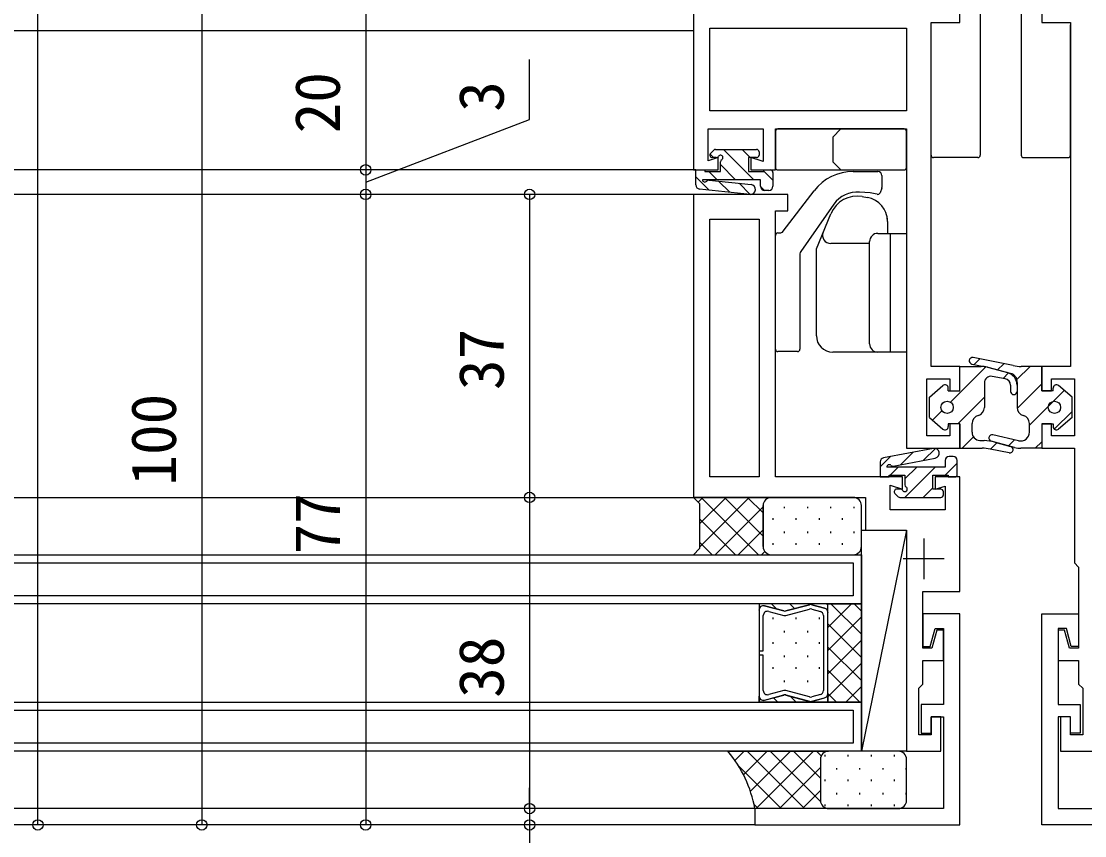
# Model space of a CAD drawing. Units: millimetres, scale not verified. Extents: x -960 to 961, y -419 to 416.
# Drawn here: x 596.1 to 725.9, y -314 to -214.5 of the extents above; entities that cross this region are included whole.
import ezdxf
from ezdxf.enums import TextEntityAlignment as Align

# ---------------------------------------------------------------- set-up
doc = ezdxf.new("R2010")
doc.units = ezdxf.units.MM
doc.header["$LTSCALE"] = 2
for name, color, linetype in [('0-2_YKK_11', 7, 'Continuous'), ('0-4_YKK_12', 2, 'Continuous'), ('0-5_YKK_13', 4, 'Continuous'), ('0-7_YKK_D', 6, 'Continuous')]:
    doc.layers.add(name, color=color, linetype=linetype)
doc.styles.add('ＭＳ ゴシック', font='')
doc.styles.get('ＭＳ ゴシック').set_extended_font_data('MS Gothic')

msp = doc.modelspace()

# ---------------------------------------------------------------- linework, layer by layer
at = {"layer": '0-2_YKK_11'}
for p, q in [((706.2, -277.7), (706.2, -282.7)), ((708.7, -280.2), (703.7, -280.2))]:
    msp.add_line(p, q, dxfattribs=at)
for points in [[(678.1, -212.7), (678.1, -232.7), (681.1, -232.7), (681.1, -231.2), (679.9, -231.59), (679.9, -227.7), (686.6, -227.7), (686.6, -231.688), (685.1, -231.2), (685.1, -232.7), (688.1, -232.7), (688.1, -227.7), (704.1, -227.7), (704.1, -266.7), (710.6, -266.7), (710.6, -263.7), (709.4, -263.7), (709.4, -265.2), (706.6, -265.2), (706.6, -258.2), (709.4, -258.2), (709.4, -259.7), (710.6, -259.7), (710.6, -256.7), (707.1, -256.7), (707.1, -214.7), (710.6, -214.7), (710.6, -212.7)], [(720.6, -212.7), (720.6, -214.7), (724.1, -214.7), (724.1, -256.7), (720.6, -256.7), (720.6, -259.7), (721.8, -259.7), (721.8, -258.2), (724.6, -258.2), (724.6, -265.2), (721.8, -265.2), (721.8, -263.7), (720.6, -263.7), (720.6, -266.7), (724.6, -266.7), (724.6, -280.7), (725.1, -281.2), (725.1, -291.1), (723.989, -291.1), (723.4, -288.9), (722.6, -288.9), (722.6, -292.6), (725.1, -292.6), (725.1, -295.5), (725.6, -296), (725.6, -301.7), (724.1, -301.7), (724.1, -299.5), (722.9, -299.5), (722.9, -303.7), (727.1, -303.7)], [(704.1, -281.75), (704.1, -303.7), (708.3, -303.7), (708.3, -299.5), (707.1, -299.5), (707.1, -301.7), (705.6, -301.7), (705.6, -296), (706.1, -295.5), (706.1, -292.6), (708.6, -292.6), (708.6, -288.9), (707.788, -288.9), (707.198, -291.1), (706.1, -291.1), (706.1, -284.2), (710.6, -284.2), (710.6, -270.2), (707.6, -270.2), (707.6, -271.7), (708.8, -271.311), (708.8, -274.2), (702.1, -274.2), (702.1, -271.213), (703.6, -271.7), (703.6, -270.2), (688.1, -270.2), (688.1, -237.7), (689.6, -237.7), (689.6, -235.7), (678.1, -235.7), (678.1, -272.7), (699.1, -272.7), (699.1, -276.7), (704.1, -276.7), (704.1, -278.65)]]:
    msp.add_lwpolyline(points, dxfattribs=at)
for points in [[(680.1, -215.4), (704.1, -215.4), (704.1, -225.5), (680.1, -225.5)], [(686.1, -238.7), (686.1, -270.2), (680.1, -270.2), (680.1, -238.7)], [(710.6, -312.7), (710.6, -286.9), (706.1, -286.9), (706.1, -290.9), (707, -290.9), (707.589, -288.7), (708.6, -288.7), (708.6, -298), (705.9, -298), (705.9, -301.5), (707.1, -301.5), (707.1, -299.5), (708.6, -299.5), (708.6, -310.7), (685.6, -310.7), (685.6, -312.7)], [(720.6, -312.7), (720.6, -286.9), (725.1, -286.9), (725.1, -290.9), (724.2, -290.9), (723.611, -288.7), (722.6, -288.7), (722.6, -298), (725.3, -298), (725.3, -301.5), (724.1, -301.5), (724.1, -299.5), (722.6, -299.5), (722.6, -310.7), (745.6, -310.7), (745.6, -312.7)]]:
    msp.add_lwpolyline(points, close=True, dxfattribs=at)
at = {"layer": '0-4_YKK_12'}
for p, q in [((678.1, -215.7), (509.6, -215.7)), ((678.4, -232.7), (509.6, -232.7)), ((678.4, -235.7), (509.6, -235.7)), ((509.6, -272.7), (678.4, -272.7)), ((509.6, -279.7), (698.6, -279.7)), ((698.6, -279.7), (698.6, -285.7)), ((509.6, -280.7), (697.6, -280.7)), ((697.6, -280.7), (697.6, -284.7)), ((697.6, -284.7), (509.6, -284.7)), ((698.6, -285.7), (509.6, -285.7)), ((694.5, -285.7), (686.101, -285.7)), ((686.101, -285.7), (686.101, -297.7)), ((686.101, -286.429), (686.101, -286.429)), ((686.101, -286.454), (686.101, -286.438)), ((686.101, -286.446), (686.101, -291.439)), ((689.115, -286.57), (686.762, -285.939)), ((686.762, -285.939), (689.115, -286.57)), ((687.287, -286.623), (689.115, -287.113)), ((687.616, -285.7), (688.257, -286.34)), ((692.265, -285.799), (689.386, -286.57)), ((689.386, -286.57), (692.265, -285.799)), ((689.386, -287.113), (692.265, -286.342)), ((689.862, -285.7), (690.447, -286.286)), ((692.107, -285.7), (692.218, -285.811)), ((692.536, -286.342), (693.586, -286.624)), ((694.111, -286.221), (692.537, -285.799)), ((692.537, -285.799), (694.111, -286.221)), ((694.352, -285.7), (694.5, -285.848)), ((694.5, -297.7), (694.5, -285.7)), ((694.5, -285.7), (698.6, -285.7)), ((694.5, -297.7), (694.5, -285.7)), ((694.543, -285.7), (694.5, -285.742)), ((694.5, -286.714), (694.5, -286.743)), ((694.5, -296.677), (694.501, -286.728)), ((697.371, -285.7), (694.501, -288.571)), ((694.882, -285.7), (698.6, -289.418)), ((697.711, -285.7), (698.6, -286.589)), ((698.6, -285.7), (698.6, -297.7)), ((686.626, -291.439), (686.626, -287.13)), ((687.808, -287.568), (687.808, -287.368)), ((690.638, -287.568), (690.638, -287.368)), ((693.468, -287.568), (693.468, -287.368)), ((693.976, -287.131), (693.975, -296.274)), ((698.6, -287.299), (694.5, -291.399)), ((689.223, -289.183), (689.223, -288.983)), ((692.053, -289.183), (692.053, -288.983)), ((694.501, -288.147), (698.6, -292.246)), ((687.808, -290.598), (687.808, -290.398)), ((690.638, -290.598), (690.638, -290.398)), ((693.468, -290.598), (693.468, -290.398)), ((698.6, -290.128), (694.5, -294.228)), ((686.1, -291.964), (686.1, -296.958)), ((686.625, -291.964), (686.1, -291.964)), ((686.101, -291.439), (686.626, -291.439)), ((686.625, -296.274), (686.625, -291.964)), ((694.5, -290.975), (698.6, -295.075)), ((689.223, -292.213), (689.223, -292.013)), ((692.053, -292.213), (692.053, -292.013)), ((698.6, -292.956), (694.5, -297.056)), ((687.808, -293.628), (687.808, -293.428)), ((690.638, -293.628), (690.638, -293.428)), ((693.468, -293.628), (693.468, -293.428)), ((694.5, -293.803), (698.397, -297.7)), ((689.223, -295.243), (689.223, -295.043)), ((692.053, -295.243), (692.053, -295.043)), ((698.6, -295.785), (696.685, -297.7)), ((686.101, -296.945), (686.101, -296.961)), ((686.761, -297.46), (689.115, -296.83)), ((686.761, -297.465), (689.115, -296.834)), ((689.115, -296.291), (687.286, -296.781)), ((687.858, -297.166), (688.391, -297.7)), ((692.265, -297.062), (689.386, -296.291)), ((689.386, -296.83), (692.265, -297.601)), ((689.386, -296.834), (692.265, -297.606)), ((689.905, -296.968), (690.636, -297.7)), ((692.265, -297.062), (692.265, -297.062)), ((692.265, -297.062), (692.265, -297.062)), ((693.586, -296.781), (692.536, -297.062)), ((692.536, -297.601), (694.111, -297.179)), ((692.536, -297.606), (694.111, -297.184)), ((694.403, -296.976), (694.5, -297.074)), ((694.5, -296.632), (695.568, -297.7)), ((694.5, -296.686), (694.5, -296.657)), ((509.6, -297.7), (698.6, -297.7)), ((686.101, -297.654), (686.146, -297.7)), ((686.101, -297.7), (694.5, -297.7)), ((692.73, -297.549), (692.881, -297.7)), ((698.6, -297.7), (694.5, -297.7)), ((698.6, -297.7), (698.6, -303.7)), ((509.6, -298.7), (697.6, -298.7)), ((697.6, -298.7), (697.6, -302.7)), ((697.6, -302.7), (509.6, -302.7)), ((698.6, -303.7), (509.6, -303.7)), ((685.9, -310.7), (509.6, -310.7)), ((685.6, -312.7), (509.6, -312.7))]:
    msp.add_line(p, q, dxfattribs=at)
for points in [[(694.5, -286.714), (694.5, -285.7), (686.101, -285.7), (686.101, -286.438)], [(694.5, -296.686), (694.5, -297.7), (686.101, -297.7), (686.101, -296.961)]]:
    msp.add_lwpolyline(points, dxfattribs=at)
for centre, start, end in [((686.626, -286.446), 74.99632, 179.99817), ((686.626, -286.446), 74.99628, 179.11056), ((686.626, -286.446), 179.11056, 180.88583), ((687.151, -287.13), 74.99632, 179.99621), ((689.251, -286.063), 254.99588, 284.9963), ((689.251, -286.063), 254.99628, 284.9963), ((692.401, -286.306), 74.99593, 104.99625), ((692.401, -286.306), 74.9963, 104.9963), ((692.401, -286.849), 74.99656, 104.99604), ((693.451, -287.131), 359.99823, 74.99617), ((693.976, -286.728), 359.99823, 74.99617), ((693.976, -286.728), 1.57977, 74.9963), ((693.976, -286.728), 358.41663, 1.57977), ((689.251, -286.606), 254.99568, 284.99693), ((686.625, -296.958), 179.99823, 285.00008), ((686.626, -296.953), 179.11056, 180.88583), ((686.626, -296.953), 180.88583, 285.00011), ((687.15, -296.274), 180.00019, 285.00008), ((689.25, -296.798), 74.99947, 105.00072), ((689.25, -297.337), 75.0001, 105.00011), ((689.25, -297.341), 75.0001, 105.00052), ((692.4, -296.555), 255.00035, 284.99984), ((692.4, -296.555), 255.00394, 255.00438), ((692.4, -296.555), 255.00438, 255.00666), ((692.4, -296.555), 255.00615, 255.00783), ((692.4, -296.555), 255.00783, 255.0147), ((692.4, -296.555), 255.01473, 255.03233), ((692.4, -296.555), 255.03233, 255.0338), ((692.4, -296.555), 255.0338, 255.03604), ((692.4, -296.555), 255.01772, 255.06685), ((692.4, -296.555), 255.04236, 255.06678), ((692.4, -296.555), 255.062, 255.08055), ((692.4, -296.555), 255.08055, 255.11667), ((692.4, -296.555), 255.11667, 255.17121), ((692.4, -296.555), 255.17121, 255.52874), ((692.4, -296.555), 255.52874, 255.96196), ((693.451, -296.274), 284.99334, 359.96185), ((693.975, -296.672), 285.0001, 358.41663), ((693.976, -296.677), 284.98992, 359.971), ((693.975, -296.672), 358.41663, 1.57977), ((692.4, -297.094), 255.0001, 285.0001), ((692.4, -297.098), 255.00015, 285.00047)]:
    msp.add_arc(centre, 0.525, start, end, dxfattribs=at)
at = {"layer": '0-5_YKK_13'}
for p, q in [((713.1, -191.7), (713.1, -230.9)), ((718.1, -191.7), (718.1, -230.9)), ((707.1, -230.9), (707.1, -215)), ((724.1, -230.9), (724.1, -215)), ((688.1, -228), (688.1, -232.4)), ((703.8, -227.7), (688.4, -227.7)), ((695.1, -228.7), (696.1, -227.7)), ((704.1, -232.4), (704.1, -228)), ((695.1, -228.7), (695.1, -231.7)), ((680.542, -231.2), (680.124, -230.783)), ((680.188, -230.688), (680.588, -230.288)), ((680.8, -230.2), (685.8, -230.2)), ((685.487, -233.9), (681.787, -230.2)), ((685.032, -231.2), (684.032, -230.2)), ((686.1, -230.5), (686.1, -230.9)), ((680.88, -231.2), (680.4, -231.2)), ((683.242, -233.9), (681.4, -232.058)), ((695.1, -231.7), (696.1, -232.7)), ((712.8, -231.2), (707.4, -231.2)), ((718.4, -231.2), (723.8, -231.2)), ((680.013, -235.162), (678.4, -233.549)), ((680.997, -233.9), (679.997, -232.9)), ((687.8, -233.968), (686.7, -232.868)), ((687.8, -233), (687.8, -234.7)), ((688.4, -232.7), (703.8, -232.7)), ((697.6, -232.9), (700.6, -232.9)), ((701.1, -233.4), (701.1, -234.851)), ((680.004, -233.954), (685.136, -234.493)), ((682.522, -235.425), (681.174, -234.077)), ((685.03, -235.689), (683.682, -234.341)), ((686.787, -235.2), (686.3, -234.714)), ((685.01, -235.687), (678.848, -235.039)), ((687.3, -235.2), (686.8, -235.2)), ((689.036, -240.204), (692.84, -235.247)), ((699.655, -235.511), (698.372, -235.411)), ((698.708, -235.953), (699.321, -236.061)), ((701.082, -234.953), (700.882, -235.503)), ((695.233, -236.892), (691.19, -242.666)), ((693.1, -242.325), (694.866, -238.061)), ((701.8, -239.016), (701.8, -240.45)), ((688.1, -254.6), (688.1, -240.7)), ((688.4, -240.4), (688.64, -240.4)), ((702.1, -240.45), (704.1, -240.45)), ((704.1, -240.45), (704.1, -254.95)), ((693.1, -252.95), (693.1, -242.325)), ((699.6, -241.7), (694.856, -241.7)), ((699.6, -253.95), (699.6, -241.45)), ((691.1, -242.953), (691.1, -254.6)), ((690.8, -254.9), (688.4, -254.9)), ((702.1, -254.95), (695.1, -254.95)), ((704.1, -254.95), (702.1, -254.95)), ((717.113, -256.603), (712.236, -255.628)), ((709.46, -261.074), (713.778, -256.756)), ((710.598, -259.7), (710.598, -256.7)), ((710.598, -256.7), (713.202, -256.7)), ((712.078, -256.412), (713.797, -256.76)), ((712.351, -256.468), (713.032, -255.787)), ((716.794, -257.559), (713.797, -256.76)), ((713.981, -256.803), (716.413, -257.457)), ((715.216, -257.138), (715.978, -256.376)), ((717.575, -258.315), (719.189, -256.7)), ((720.598, -259.7), (720.598, -256.7)), ((716.135, -258.214), (714.541, -257.925)), ((715.899, -258.171), (716.564, -257.506)), ((706.898, -260.45), (708.538, -259.047)), ((709.198, -259.7), (709.198, -259.35)), ((713.598, -258.665), (713.598, -261.732)), ((716.798, -259.002), (716.798, -259.746)), ((717.598, -258.665), (717.598, -261.732)), ((717.598, -259.002), (717.598, -259.746)), ((717.602, -261.823), (720.598, -258.827)), ((721.998, -259.7), (721.998, -259.35)), ((724.298, -260.45), (722.658, -259.047)), ((706.898, -262.95), (706.898, -260.45)), ((709.198, -259.7), (710.598, -259.7)), ((710.37, -263.7), (713.598, -260.472)), ((719.098, -263.863), (723.335, -259.626)), ((721.998, -259.7), (720.598, -259.7)), ((724.298, -262.95), (724.298, -260.45)), ((707.268, -263.267), (708.422, -262.113)), ((706.898, -262.95), (708.538, -264.354)), ((722.14, -264.356), (724.298, -262.198)), ((724.298, -262.95), (722.658, -264.354)), ((710.598, -263.7), (709.198, -263.7)), ((709.198, -263.7), (709.198, -264.05)), ((712.098, -264.739), (712.098, -263.669)), ((719.098, -264.739), (719.098, -263.669)), ((720.598, -263.7), (721.998, -263.7)), ((721.998, -263.7), (721.998, -264.05)), ((710.905, -266.7), (712.285, -265.321)), ((713.059, -265.738), (713.577, -265.758)), ((714.339, -266.802), (715.122, -266.019)), ((717.279, -266.596), (714.443, -265.837)), ((717.779, -265.774), (714.645, -265.064)), ((714.893, -265.958), (716.796, -266.467)), ((716.558, -266.403), (717.297, -265.664)), ((719.796, -266.7), (720.598, -265.898)), ((707.385, -266.708), (701.306, -267.867)), ((703.411, -268.688), (704.92, -267.178)), ((706.185, -268.159), (707.631, -266.713)), ((710.598, -266.7), (713.336, -266.7)), ((716.638, -267.251), (714.295, -266.793)), ((700.9, -268.953), (702.146, -267.707)), ((702.462, -268.869), (707.609, -267.887)), ((708.833, -270), (710.3, -268.534)), ((709.8, -267.7), (709.3, -267.7)), ((710.3, -269.9), (710.3, -268.2)), ((702.098, -270), (703.098, -269)), ((703.888, -272.7), (707.588, -269)), ((703.9, -270.443), (705.343, -269)), ((701.898, -270.2), (702, -270.098)), ((702.688, -272.213), (703.088, -272.613)), ((703.38, -271.7), (702.9, -271.7)), ((706.133, -272.7), (707.3, -271.534)), ((708.393, -272.686), (708.585, -272.493)), ((708.6, -272.4), (708.6, -272)), ((679.258, -272.7), (678.679, -273.279)), ((684.915, -272.7), (678.85, -278.765)), ((682.087, -272.7), (678.85, -275.937)), ((686.054, -279.7), (679.054, -272.7)), ((686.6, -277.418), (681.882, -272.7)), ((686.6, -274.589), (684.711, -272.7)), ((686.6, -278.7), (686.6, -273.7)), ((686.6, -273.7), (686.6, -278.7)), ((687.541, -272.702), (687.539, -272.7)), ((697.6, -272.7), (687.6, -272.7)), ((689.223, -274.033), (689.223, -273.833)), ((692.053, -274.033), (692.053, -273.833)), ((694.883, -274.033), (694.883, -273.833)), ((697.713, -274.033), (697.713, -273.833)), ((698.6, -278.7), (698.6, -273.7)), ((703.3, -272.7), (708.3, -272.7)), ((686.6, -273.844), (680.744, -279.7)), ((683.225, -279.7), (678.85, -275.325)), ((687.808, -275.448), (687.808, -275.248)), ((690.638, -275.448), (690.638, -275.248)), ((693.468, -275.448), (693.468, -275.248)), ((696.298, -275.448), (696.298, -275.248)), ((686.6, -276.672), (683.572, -279.7)), ((689.223, -277.063), (689.223, -276.863)), ((692.053, -277.063), (692.053, -276.863)), ((694.883, -277.063), (694.883, -276.863)), ((697.713, -277.063), (697.713, -276.863)), ((704.1, -276.7), (698.6, -303.7)), ((680.397, -279.7), (678.85, -278.153)), ((687.808, -278.478), (687.808, -278.278)), ((690.638, -278.478), (690.638, -278.278)), ((693.468, -278.478), (693.468, -278.278)), ((696.298, -278.478), (696.298, -278.278)), ((686.8, -279.3), (686.401, -279.7)), ((687.6, -279.7), (697.6, -279.7)), ((682.3, -303.7), (694.6, -303.7)), ((684.271, -303.7), (683.154, -304.817)), ((687.099, -303.7), (684.212, -306.588)), ((691.644, -310.7), (684.644, -303.7)), ((689.928, -303.7), (685.049, -308.578)), ((692.756, -303.7), (685.756, -310.7)), ((693.609, -309.836), (687.473, -303.7)), ((693.6, -306.999), (690.301, -303.7)), ((693.698, -304.268), (693.13, -303.7)), ((693.6, -304.7), (693.6, -309.7)), ((693.6, -304.7), (693.6, -309.7)), ((694.123, -304.133), (694.123, -304.333)), ((703.1, -303.7), (694.6, -303.7)), ((696.953, -304.133), (696.953, -304.333)), ((699.783, -304.133), (699.783, -304.333)), ((702.613, -304.133), (702.613, -304.333)), ((704.1, -309.7), (704.1, -304.7)), ((688.816, -310.7), (683.579, -305.463)), ((693.6, -305.685), (688.585, -310.7)), ((695.538, -305.748), (695.538, -305.948)), ((698.368, -305.748), (698.368, -305.948)), ((701.198, -305.748), (701.198, -305.948)), ((704.028, -305.748), (704.028, -305.948)), ((694.123, -307.163), (694.123, -307.363)), ((696.953, -307.163), (696.953, -307.363)), ((699.783, -307.163), (699.783, -307.363)), ((702.613, -307.163), (702.613, -307.363)), ((693.6, -308.513), (691.413, -310.7)), ((695.538, -308.778), (695.538, -308.978)), ((698.368, -308.778), (698.368, -308.978)), ((701.198, -308.778), (701.198, -308.978)), ((704.028, -308.778), (704.028, -308.978)), ((685.988, -310.7), (685.503, -310.215)), ((694.6, -310.7), (685.6, -310.7)), ((694.123, -310.193), (694.123, -310.393)), ((694.291, -310.651), (694.241, -310.7)), ((694.473, -310.7), (694.464, -310.691)), ((694.6, -310.7), (703.1, -310.7)), ((696.953, -310.193), (696.953, -310.393)), ((699.783, -310.193), (699.783, -310.393)), ((702.613, -310.193), (702.613, -310.393))]:
    msp.add_line(p, q, dxfattribs=at)
for points in [[(678.4, -234.542), (678.4, -232.7), (679.5, -232.7), (679.5, -232.9), (681.4, -232.9), (681.4, -231.72)], [(685.8, -231.2), (684.8, -231.2), (684.8, -232.9), (686.7, -232.9), (686.7, -232.7), (687.5, -232.7)], [(686.3, -234.7), (686.3, -233.9), (679.194, -233.9)], [(700.6, -240.45), (702.1, -240.45), (702.1, -254.95)], [(720.598, -256.7), (718.098, -256.7), (718.093, -256.7)], [(710.598, -263.7), (710.598, -266.7), (712.303, -266.7)], [(720.598, -263.7), (720.598, -266.7), (718.064, -266.7)], [(700.9, -268.359), (700.9, -270.2), (702, -270.2), (702, -270), (703.9, -270), (703.9, -271.181)], [(708.8, -268.2), (708.8, -269), (701.694, -269)], [(708.3, -271.7), (707.3, -271.7), (707.3, -270), (709.2, -270), (709.2, -270.2), (710, -270.2)], [(687.6, -272.7), (678.1, -272.7), (678.85, -273.45), (678.85, -278.95), (678.1, -279.7), (687.6, -279.7)]]:
    msp.add_lwpolyline(points, dxfattribs=at)
msp.add_lwpolyline([(698.6, -276.7), (704.1, -276.7), (704.1, -303.7), (698.6, -303.7)], close=True, dxfattribs=at)
for centre in [(709.048, -261.7), (722.148, -261.7)]:
    msp.add_circle(centre, 0.75, dxfattribs=at)
for centre, radius, start, end in [((688.4, -228), 0.3, 90, 180), ((703.8, -228), 0.3, 0, 90), ((680.4, -230.9), 0.3, 135, 270), ((680.8, -230.5), 0.3, 90, 135), ((681.4, -231.2), 0.3, 300, 150), ((685.8, -230.5), 0.3, 0, 90), ((685.8, -230.9), 0.3, 270, 0), ((707.4, -230.9), 0.3, 180, 270), ((712.8, -230.9), 0.3, 270, 0), ((718.4, -230.9), 0.3, 180, 270), ((723.8, -230.9), 0.3, 270, 0), ((680.88, -230.9), 0.3, 270, 330), ((681.7, -231.72), 0.3, 120, 180), ((687.5, -233), 0.3, 360, 90), ((688.4, -232.4), 0.3, 180, 270), ((697.6, -238.9), 6, 90, 142.5), ((700.6, -233.4), 0.5, 0, 90), ((703.8, -232.4), 0.3, 270, 0), ((678.9, -234.542), 0.5, 180, 264.00299), ((679.493, -233.891), 0.3, 181.71339, 322.98927), ((679.973, -234.253), 0.3, 84.00299, 142.98927), ((685.073, -235.09), 0.6, 264.00299, 84.00299), ((686.8, -234.7), 0.5, 180, 270), ((687.3, -234.7), 0.5, 270, 0), ((700.8, -234.851), 0.3, 340, 360), ((698.1, -239.4), 3.5, 80, 157.5), ((698.1, -238.9), 3.5, 85.54479, 145), ((698.8, -239.016), 3, 0, 80), ((699.383, -239), 3.5, 71.32828, 85.54479), ((700.6, -235.4), 0.3, 251.32828, 340), ((698.8, -239.016), 3, 0, 21.83316), ((688.4, -240.7), 0.3, 90, 180), ((688.64, -239.9), 0.5, 270, 322.5), ((694.856, -240.7), 1, 157.5, 270), ((700.6, -241.45), 1, 90, 180), ((691.6, -242.953), 0.5, 145, 180), ((695.1, -252.95), 2, 180, 270), ((700.6, -253.95), 1, 180, 270), ((688.4, -254.6), 0.3, 180, 270), ((690.8, -254.6), 0.3, 270, 0), ((712.157, -256.02), 0.4, 78.69007, 258.56257), ((713.202, -259.7), 3, 74.95601, 90), ((718.093, -251.7), 5, 258.69007, 270), ((714.398, -258.712), 0.8, 79.71391, 180), ((715.998, -259.002), 0.8, 0, 80.13172), ((715.998, -259.002), 1.6, 0, 74.95601), ((716.592, -258.55), 1.011, 353.43148, 78.46254), ((708.798, -259.35), 0.4, 360, 130.56622), ((722.398, -259.35), 0.4, 49.43378, 180), ((717.198, -259.746), 0.4, 180, 0), ((712.598, -261.732), 1, 284.47751, 0), ((718.598, -261.732), 1, 180, 255.52249), ((713.098, -263.669), 1, 104.47751, 180), ((718.098, -263.669), 1, 0, 75.52249), ((708.798, -264.05), 0.4, 229.43378, 0), ((713.098, -264.739), 1, 180, 267.7577), ((718.018, -264.72), 1.08, 257.23474, 359.01526), ((722.398, -264.05), 0.4, 180, 310.56622), ((713.342, -271.754), 6, 75.02371, 87.7577), ((714.557, -265.454), 0.4, 77.23474, 256.6648), ((707.497, -267.298), 0.6, 280.79701, 100.79701), ((713.336, -271.7), 5, 78.94665, 90), ((716.715, -266.858), 0.4, 258.94665, 78.25914), ((718.064, -263.7), 3, 254.84042, 270), ((701.4, -268.359), 0.5, 100.79701, 180), ((709.3, -268.2), 0.5, 90, 180), ((709.8, -268.2), 0.5, 0, 90), ((701.993, -269.009), 0.3, 46.53333, 178.28661), ((702.406, -268.574), 0.3, 226.53333, 280.79701), ((710, -269.9), 0.3, 270, 0), ((704.2, -271.181), 0.3, 180, 240), ((702.9, -272), 0.3, 90, 225), ((703.38, -272), 0.3, 30, 90), ((703.9, -271.7), 0.3, 210, 60), ((708.3, -272), 0.3, 360, 90), ((708.3, -272.4), 0.3, 270, 360), ((687.6, -273.7), 1, 90, 180), ((687.6, -273.7), 1, 90, 180), ((697.6, -273.7), 1, 0, 90), ((703.3, -272.4), 0.3, 225, 270), ((687.6, -278.7), 1, 180, 270), ((687.6, -278.7), 1, 180, 270), ((697.6, -278.7), 1, 270, 0), ((670.752, -313.422), 15.095, 10.38793, 40.09313), ((694.6, -304.7), 1, 90, 180), ((694.6, -304.7), 1, 90, 180), ((703.1, -304.7), 1, 0, 90), ((694.6, -309.7), 1, 180, 270), ((694.6, -309.7), 1, 180, 270), ((703.1, -309.7), 1, 270, 0)]:
    msp.add_arc(centre, radius, start, end, dxfattribs=at)
at = {"layer": '0-7_YKK_D'}
for p, q in [((598.1, -312.7), (598.1, -62.7)), ((618.1, -212.7), (618.1, -312.7)), ((638.1, -235.7), (638.1, -312.7)), ((658.1, -235.7), (658.1, -272.7)), ((658.1, -310.7), (658.1, -312.7)), ((676.1, -312.7), (597.1, -312.7)), ((676.1, -312.7), (617.1, -312.7)), ((658.1, -312.7), (658.1, -325.147))]:
    msp.add_line(p, q, dxfattribs=at)
for points in [[(638.1, -212.7), (638.1, -232.7), (638.1, -235.7)], [(638.1, -234.2), (658.1, -226.55), (658.1, -219.203)], [(658.1, -272.7), (658.1, -310.7), (658.1, -308.15)]]:
    msp.add_lwpolyline(points, dxfattribs=at)
for centre in [(638.1, -232.7), (638.1, -232.7), (638.1, -235.7), (638.1, -235.7), (658.1, -235.7), (658.1, -272.7), (658.1, -272.7), (658.1, -310.7), (658.1, -310.7), (598.1, -312.7), (618.1, -312.7), (638.1, -312.7), (658.1, -312.7)]:
    msp.add_circle(centre, 0.637, dxfattribs=at)

# ---------------------------------------------------------------- texts
at = {"layer": '0-7_YKK_D', "style": 'ＭＳ ゴシック'}
for s, p in [('20', (636.6, -228.24)), ('3', (656.6, -225.604)), ('37', (656.6, -259.591)), ('100', (616.6, -271.265)), ('77', (636.6, -279.676)), ('38', (656.6, -297.176))]:
    msp.add_text(s, height=5.499, rotation=90, dxfattribs=at).set_placement(p, align=Align.BOTTOM_LEFT)

doc.saveas('drawing.dxf')
